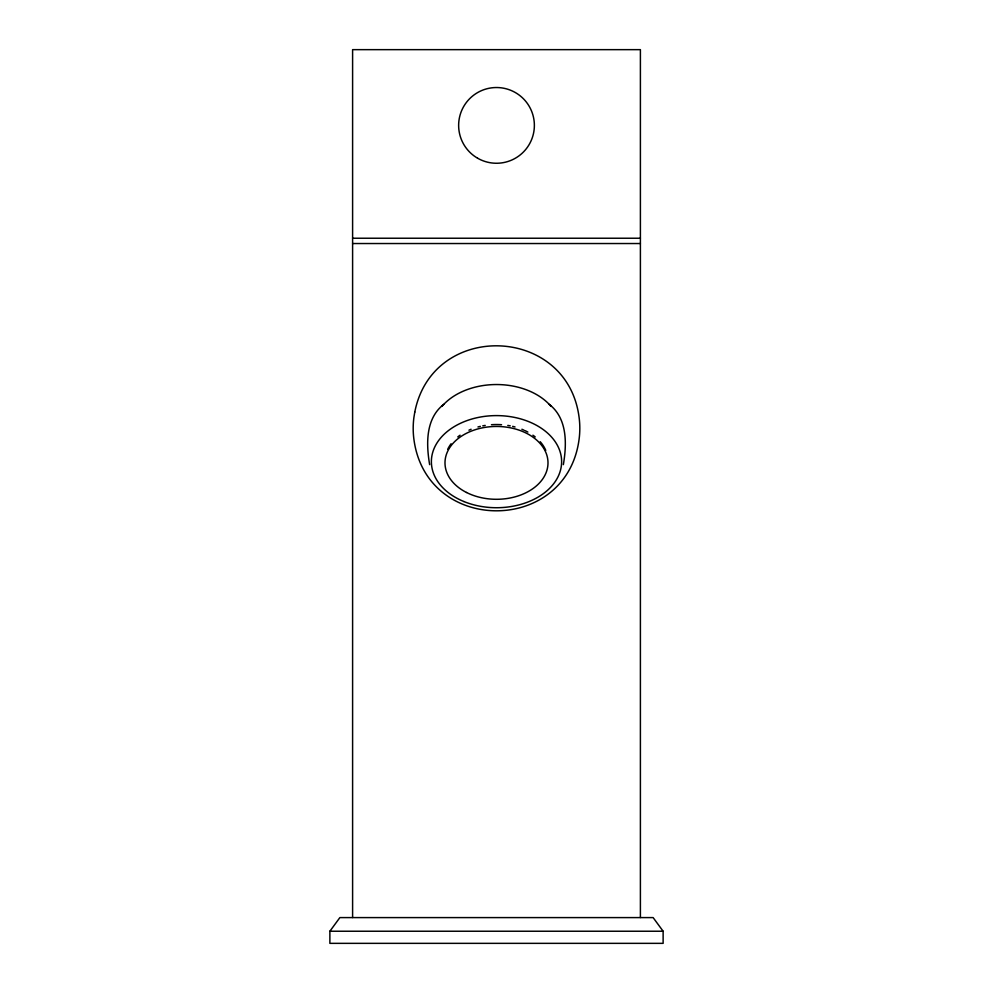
<?xml version="1.0" encoding="UTF-8"?>
<svg xmlns="http://www.w3.org/2000/svg" width="993" height="993" viewBox="0 0 993 993"><rect width="100%" height="100%" fill="white"/><g stroke="black" fill="none" stroke-linecap="round" stroke-linejoin="round"><path stroke-width="1.49" d="M563.354 464.637C566.879 444.02 567.524 418.463 549.191 404.312M329.875 931.235L339.879 917.594L653.121 917.594L663.125 931.235L663.125 943.35L329.875 943.35L329.875 931.235L663.125 931.235M443.809 404.312C425.476 418.463 426.121 444.02 429.646 464.637M352.602 238.233L640.398 238.233M352.602 243.533L640.398 243.533M640.398 917.532L640.398 49.65L352.602 49.65L352.602 917.532M447.731 449.233A51.499 36.418 0 0 1 451.083 443.772M457.773 436.932A51.499 36.418 0 0 1 460.082 435.195M468.944 430.18A51.499 36.418 0 0 1 471.116 429.261M477.968 426.965A51.499 36.418 0 0 1 480.351 426.369M482.759 425.848A51.499 36.418 0 0 1 485.217 425.414M491.448 424.706A51.499 36.418 0 0 1 501.552 424.706M507.783 425.414A51.499 36.418 0 0 1 510.241 425.848M512.649 426.369A51.499 36.418 0 0 1 515.032 426.965M521.884 429.261A51.499 36.418 0 0 1 524.056 430.18M525.111 430.664A51.499 36.418 0 0 1 527.854 432.054M532.918 435.195A51.499 36.418 0 0 1 535.227 436.932M540.229 441.711A51.499 36.418 0 0 1 545.778 450.375M441.935 406.398A63.614 44.983 0 0 1 551.065 406.398M414.789 412.083L413.907 417.457A166.203 117.534 0 0 0 413.895 439.216C426.407 534.668 566.593 534.668 579.093 439.216A166.203 117.522 0 0 0 579.105 417.457C567.313 325.096 432.588 320.689 414.789 412.083M466.499 492.478A51.499 36.418 0 0 0 547.751 466.437A51.499 36.418 0 0 0 475.25 429.696A51.499 36.418 0 0 0 466.499 492.478M463.93 501.552A65.128 46.063 0 0 0 561.628 461.658A65.128 46.063 0 0 0 463.93 421.777A65.128 46.063 0 0 0 463.93 501.552M477.571 158.185A37.871 37.871 0 0 0 534.371 125.391A37.871 37.871 0 0 0 477.571 92.597A37.871 37.871 0 0 0 477.571 158.185"/></g></svg>
